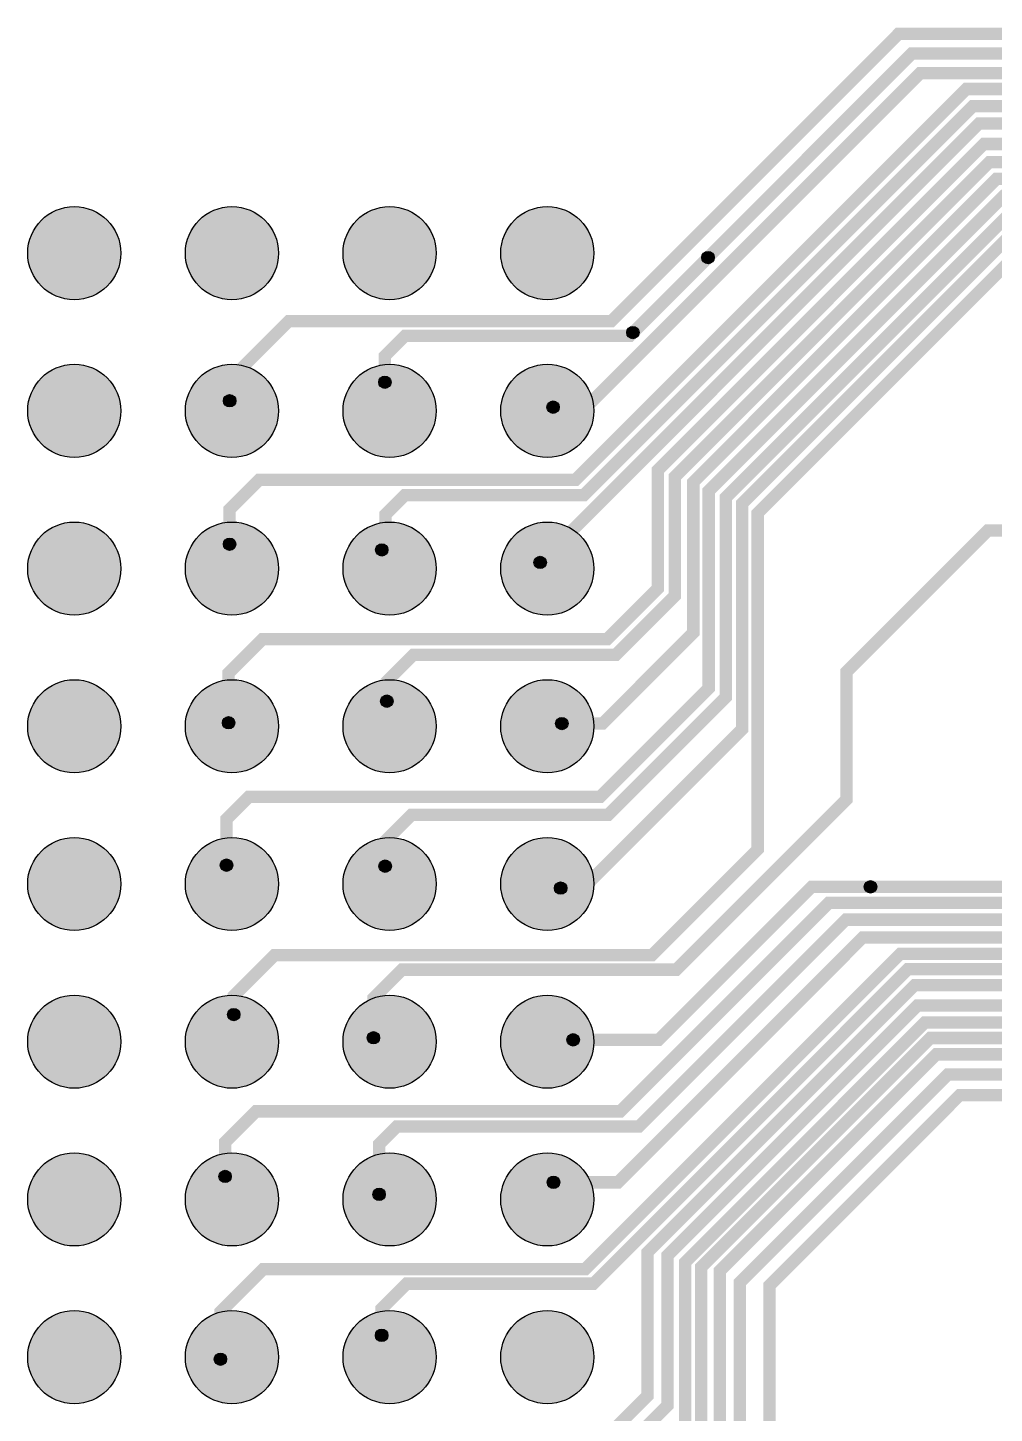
# Model space of a CAD drawing. Extents: x -57500 to 57500, y -57500 to 57500.
# Drawn here: x -33005 to -17434, y 13065 to 35381 of the extents above; entities that cross this region are included whole.
import ezdxf

# ---------------------------------------------------------------- set-up
doc = ezdxf.new("R2010")
doc.units = 0
doc.header["$MEASUREMENT"] = 0
doc.layers.get('0').update_dxf_attribs({"color": 160, "true_color": 0x003fff})
doc.layers.add('Metal1', color=160, linetype='Continuous', true_color=0x003fff)

msp = doc.modelspace()

# ---------------------------------------------------------------- hatches: boundary and pattern name
h = msp.add_hatch(color=5)
edge = h.paths.add_edge_path(flags=0)
edge.add_arc((-32255, 31750), 750, 0, 360)
h = msp.add_hatch(color=5)
edge = h.paths.add_edge_path(flags=0)
edge.add_arc((-29715, 31750), 750, 0, 360)
h = msp.add_hatch(color=5)
edge = h.paths.add_edge_path(flags=0)
edge.add_arc((-27175, 31750), 750, 0, 360)
h = msp.add_hatch(color=5)
edge = h.paths.add_edge_path(flags=0)
edge.add_arc((-24635, 31750), 750, 0, 360)
h = msp.add_hatch(color=5)
edge = h.paths.add_edge_path(flags=0)
edge.add_arc((-22045.55, 31678.8), 100, 0, 360)
h = msp.add_hatch(color=5)
edge = h.paths.add_edge_path(flags=0)
edge.add_arc((-23255.5, 30470.8), 100, 0, 360)
h = msp.add_hatch(color=5)
edge = h.paths.add_edge_path(flags=0)
edge.add_arc((-32255, 29210), 750, 0, 360)
h = msp.add_hatch(color=5)
edge = h.paths.add_edge_path(flags=0)
edge.add_arc((-29715, 29210), 750, 0, 360)
h = msp.add_hatch(color=5)
edge = h.paths.add_edge_path(flags=0)
edge.add_arc((-27175, 29210), 750, 0, 360)
h = msp.add_hatch(color=5)
edge = h.paths.add_edge_path(flags=0)
edge.add_arc((-24635, 29210), 750, 0, 360)
h = msp.add_hatch(color=5)
edge = h.paths.add_edge_path(flags=0)
edge.add_arc((-27251.25, 29670.7), 100, 0, 360)
h = msp.add_hatch(color=5)
edge = h.paths.add_edge_path(flags=0)
edge.add_arc((-29752.15, 29373.2), 100, 0, 360)
h = msp.add_hatch(color=5)
edge = h.paths.add_edge_path(flags=0)
edge.add_arc((-24540.9, 29269.5), 100, 0, 360)
h = msp.add_hatch(color=5)
edge = h.paths.add_edge_path(flags=0)
edge.add_arc((-32255, 26670), 750, 0, 360)
h = msp.add_hatch(color=5)
edge = h.paths.add_edge_path(flags=0)
edge.add_arc((-29715, 26670), 750, 0, 360)
h = msp.add_hatch(color=5)
edge = h.paths.add_edge_path(flags=0)
edge.add_arc((-27175, 26670), 750, 0, 360)
h = msp.add_hatch(color=5)
edge = h.paths.add_edge_path(flags=0)
edge.add_arc((-24635, 26670), 750, 0, 360)
h = msp.add_hatch(color=5)
edge = h.paths.add_edge_path(flags=0)
edge.add_arc((-29752.5, 27061.95), 100, 0, 360)
h = msp.add_hatch(color=5)
edge = h.paths.add_edge_path(flags=0)
edge.add_arc((-27300.95, 26970.9), 100, 0, 360)
h = msp.add_hatch(color=5)
edge = h.paths.add_edge_path(flags=0)
edge.add_arc((-24749.85, 26768.65), 100, 0, 360)
h = msp.add_hatch(color=5)
edge = h.paths.add_edge_path(flags=0)
edge.add_arc((-32255, 24130), 750, 0, 360)
h = msp.add_hatch(color=5)
edge = h.paths.add_edge_path(flags=0)
edge.add_arc((-29715, 24130), 750, 0, 360)
h = msp.add_hatch(color=5)
edge = h.paths.add_edge_path(flags=0)
edge.add_arc((-27175, 24130), 750, 0, 360)
h = msp.add_hatch(color=5)
edge = h.paths.add_edge_path(flags=0)
edge.add_arc((-24635, 24130), 750, 0, 360)
h = msp.add_hatch(color=5)
edge = h.paths.add_edge_path(flags=0)
edge.add_arc((-27220.15, 24535), 100, 0, 360)
h = msp.add_hatch(color=5)
edge = h.paths.add_edge_path(flags=0)
edge.add_arc((-29768.75, 24186.55), 100, 0, 360)
h = msp.add_hatch(color=5)
edge = h.paths.add_edge_path(flags=0)
edge.add_arc((-24401.1, 24174.1), 100, 0, 360)
h = msp.add_hatch(color=5)
edge = h.paths.add_edge_path(flags=0)
edge.add_arc((-32255, 21590), 750, 0, 360)
h = msp.add_hatch(color=5)
edge = h.paths.add_edge_path(flags=0)
edge.add_arc((-29715, 21590), 750, 0, 360)
h = msp.add_hatch(color=5)
edge = h.paths.add_edge_path(flags=0)
edge.add_arc((-27175, 21590), 750, 0, 360)
h = msp.add_hatch(color=5)
edge = h.paths.add_edge_path(flags=0)
edge.add_arc((-24635, 21590), 750, 0, 360)
h = msp.add_hatch(color=5)
edge = h.paths.add_edge_path(flags=0)
edge.add_arc((-29802.35, 21892.65), 100, 0, 360)
h = msp.add_hatch(color=5)
edge = h.paths.add_edge_path(flags=0)
edge.add_arc((-27247.15, 21877.25), 100, 0, 360)
h = msp.add_hatch(color=5)
edge = h.paths.add_edge_path(flags=0)
edge.add_arc((-24420.1, 21523.7), 100, 0, 360)
h = msp.add_hatch(color=5)
edge = h.paths.add_edge_path(flags=0)
edge.add_arc((-19428.8, 21544), 100, 0, 360)
h = msp.add_hatch(color=5)
edge = h.paths.add_edge_path(flags=0)
edge.add_arc((-19427.05, 21543.6), 100, 0, 360)
h = msp.add_hatch(color=5)
edge = h.paths.add_edge_path(flags=0)
edge.add_arc((-32255, 19050), 750, 0, 360)
h = msp.add_hatch(color=5)
edge = h.paths.add_edge_path(flags=0)
edge.add_arc((-29715, 19050), 750, 0, 360)
h = msp.add_hatch(color=5)
edge = h.paths.add_edge_path(flags=0)
edge.add_arc((-27175, 19050), 750, 0, 360)
h = msp.add_hatch(color=5)
edge = h.paths.add_edge_path(flags=0)
edge.add_arc((-24635, 19050), 750, 0, 360)
h = msp.add_hatch(color=5)
edge = h.paths.add_edge_path(flags=0)
edge.add_arc((-29686.25, 19486.6), 100, 0, 360)
h = msp.add_hatch(color=5)
edge = h.paths.add_edge_path(flags=0)
edge.add_arc((-27435.45, 19113.95), 100, 0, 360)
h = msp.add_hatch(color=5)
edge = h.paths.add_edge_path(flags=0)
edge.add_arc((-24218.05, 19079.7), 100, 0, 360)
h = msp.add_hatch(color=5)
edge = h.paths.add_edge_path(flags=0)
edge.add_arc((-32255, 16510), 750, 0, 360)
h = msp.add_hatch(color=5)
edge = h.paths.add_edge_path(flags=0)
edge.add_arc((-29715, 16510), 750, 0, 360)
h = msp.add_hatch(color=5)
edge = h.paths.add_edge_path(flags=0)
edge.add_arc((-27175, 16510), 750, 0, 360)
h = msp.add_hatch(color=5)
edge = h.paths.add_edge_path(flags=0)
edge.add_arc((-24635, 16510), 750, 0, 360)
h = msp.add_hatch(color=5)
edge = h.paths.add_edge_path(flags=0)
edge.add_arc((-29825.2, 16880), 100, 0, 360)
h = msp.add_hatch(color=5)
edge = h.paths.add_edge_path(flags=0)
edge.add_arc((-24535.05, 16785.1), 100, 0, 360)
h = msp.add_hatch(color=5)
edge = h.paths.add_edge_path(flags=0)
edge.add_arc((-27344.35, 16591.55), 100, 0, 360)
h = msp.add_hatch(color=5)
edge = h.paths.add_edge_path(flags=0)
edge.add_arc((-32255, 13970), 750, 0, 360)
h = msp.add_hatch(color=5)
edge = h.paths.add_edge_path(flags=0)
edge.add_arc((-29715, 13970), 750, 0, 360)
h = msp.add_hatch(color=5)
edge = h.paths.add_edge_path(flags=0)
edge.add_arc((-27175, 13970), 750, 0, 360)
h = msp.add_hatch(color=5)
edge = h.paths.add_edge_path(flags=0)
edge.add_arc((-24635, 13970), 750, 0, 360)
h = msp.add_hatch(color=5)
edge = h.paths.add_edge_path(flags=0)
edge.add_arc((-27302.8, 14320.9), 100, 0, 360)
h = msp.add_hatch(color=5)
edge = h.paths.add_edge_path(flags=0)
edge.add_arc((-29900.4, 13936.2), 100, 0, 360)

# ---------------------------------------------------------------- linework, layer by layer
at = {"layer": 'Metal1', "const_width": 200}
for points in [[(-29752.15, 29373.2), (-29752.15, 29703.05), (-28799.75, 30655.45), (-23601.95, 30655.45), (-18976.45, 35280.95), (-1771.15, 35280.95), (-230.6, 33740.4), (-230.6, 33521.85)], [(-23255.5, 30470.8), (-18761.7, 34964.6), (-1820, 34964.6), (-480.1, 33624.7), (-480.1, 33518.1)], [(-24540.9, 29269.5), (-24008.4, 29269.5), (-18627.8, 34650.1), (-1974.75, 34650.1), (-730.25, 33405.6), (-730.25, 33349.3)], [(-29752.5, 27061.95), (-29752.5, 27623.6), (-29275.65, 28100.45), (-24179.05, 28100.45), (-17885.7, 34393.8), (-2260.45, 34393.8), (-980.85, 33114.2), (-980.85, 32816.15)], [(-27300.95, 26970.9), (-27242.3, 27029.55), (-27242.3, 27538.2), (-26929.75, 27850.75), (-24047.35, 27850.75), (-17779.2, 34118.9), (-2580.55, 34118.9), (-1230.75, 32769.1), (-1230.75, 32233.95)], [(-24749.85, 26768.65), (-17681.55, 33836.95), (-2882.95, 33836.95), (-1480.15, 32434.15), (-1480.15, 32015.5)], [(-29768.75, 24186.55), (-29768.75, 24986.6), (-29221.05, 25534.3), (-23668.25, 25534.3), (-22854.2, 26348.35), (-22854.2, 28255.8), (-17601.35, 33508.65), (-3133.8, 33508.65), (-1729.7, 32104.55), (-1729.7, 31756.8)], [(-27220.15, 24535), (-27220.15, 24852.9), (-26790.95, 25282.1), (-23528.7, 25282.1), (-22580.25, 26230.55), (-22580.25, 28148.6), (-17513.2, 33215.65), (-3387.35, 33215.65), (-1980.25, 31808.55), (-1980.25, 31516.15)], [(-24401.1, 24174.1), (-23744.15, 24174.1), (-22281.7, 25636.55), (-22281.7, 28062.65), (-17396.5, 32947.85), (-3620.15, 32947.85), (-2229.95, 31557.65), (-2229.95, 31405.3)], [(-29802.35, 21892.65), (-29802.35, 22634.45), (-29442.15, 22994.65), (-23783.2, 22994.65), (-22034.65, 24743.2), (-22034.65, 27919.2), (-17281.9, 32671.95), (-3913.45, 32671.95), (-2480.2, 31238.7), (-2480.2, 31106.85)], [(-27247.15, 21877.25), (-27247.15, 22279.95), (-26823.3, 22703.8), (-23654.8, 22703.8), (-21757.85, 24600.75), (-21757.85, 27814.35), (-17142.8, 32429.4), (-4619.65, 32429.4), (-4018.2, 31827.95), (-4018.2, 31810.75)], [(-24420.1, 21523.7), (-24054.45, 21523.7), (-21495.25, 24082.9), (-21495.25, 27717.75), (-17044.45, 32168.55), (-6282, 32168.55), (-6033.5, 31920.05), (-6033.5, 31681.5)], [(-29686.25, 19486.6), (-29686.25, 19788.55), (-29029.2, 20445.6), (-22946.45, 20445.6), (-21245.55, 22146.5), (-21245.55, 27561.65), (-16906.05, 31901.15), (-13202.35, 31901.15), (-13133.45, 31832.25), (-13133.45, 31800.15)], [(-22045.55, 31678.8), (-23306.6, 30417.75), (-26928.15, 30417.75), (-27251.25, 30094.65), (-27251.25, 29670.7)], [(-27435.45, 19113.95), (-27435.45, 19749.75), (-26974.5, 20210.7), (-22555.45, 20210.7), (-19816.05, 22950.1), (-19816.05, 25005.95), (-17537.65, 27284.35), (-16896.55, 27284.35)], [(-29825.2, 16880), (-29825.2, 17431.05), (-29327.05, 17929.2), (-23456.05, 17929.2), (-20096.7, 21288.55), (-11258.45, 21288.55), (-9647.65, 22899.35), (-9647.65, 25154.1), (-8300.6, 26501.15), (-8300.6, 26590.6)], [(-27344.35, 16591.55), (-27344.35, 17396.95), (-27058.2, 17683.1), (-23158.3, 17683.1), (-19825.4, 21016), (-11135.45, 21016), (-9392.15, 22759.3), (-9392.15, 24783.8), (-7530.65, 26645.3)], [(-19428.8, 21544), (-11435.8, 21544), (-9957.4, 23022.4), (-9957.4, 26380.3)], [(-24535.05, 16785.1), (-23496.5, 16785.1), (-19554.2, 20727.4), (-11012.6, 20727.4), (-9147.45, 22592.55), (-9147.45, 24393.05), (-7413.7, 26126.8), (-7331.55, 26126.8)], [(-29900.4, 13936.2), (-29900.4, 14699.2), (-29211.55, 15388.05), (-24024.1, 15388.05), (-18947.9, 20464.25), (-10824.9, 20464.25), (-8800.75, 22488.4), (-8800.75, 23346.8), (-8111.9, 24035.65), (-7535.7, 24035.65)], [(-27302.8, 14320.9), (-27302.8, 14750.1), (-26900.1, 15152.8), (-23890.4, 15152.8), (-18824.8, 20218.4), (-10691.25, 20218.4), (-8789, 22120.65), (-7525.1, 22120.65)], [(-24218.05, 19079.7), (-22840.4, 19079.7), (-20376.5, 21543.6), (-19427.05, 21543.6)], [(-29719.05, 11735.1), (-29719.05, 12180.15), (-29104.4, 12794.8), (-23572.5, 12794.8), (-23021.4, 13345.9), (-23021.4, 15656.2), (-18718.85, 19958.75), (-10389.2, 19958.75), (-10134.85, 20213.1), (-7519.8, 20213.1)], [(-27298.15, 11367.45), (-27298.15, 12024.5), (-26784.2, 12538.45), (-23350.65, 12538.45), (-22698.9, 13190.2), (-22698.9, 15606.45), (-18671.85, 19633.5), (-9610.95, 19633.5), (-8148.5, 18171.05), (-7519.8, 18171.05)], [(-29703.9, 9017.3), (-29703.9, 9822.75), (-29179.35, 10347.3), (-23414.2, 10347.3), (-22412.7, 11348.8), (-22412.7, 15497.75), (-18552.55, 19357.9), (-9730.3, 19357.9), (-8111.25, 17738.85), (-7697.95, 17738.85), (-7423.35, 17464.25)], [(-27244.6, 9206), (-27244.6, 9502.75), (-26645.85, 10101.5), (-23021.45, 10101.5), (-22157.7, 10965.25), (-22157.7, 15416.25), (-18464.45, 19109.5), (-9875.05, 19109.5), (-8606.05, 17840.5), (-8606.05, 17681.25)], [(-24227.7, 8910.7), (-23236.85, 8910.7), (-21853.85, 10293.7), (-21853.85, 15359.35), (-18367.25, 18845.95), (-10758.15, 18845.95), (-9698.4, 17786.2), (-9698.4, 14151.25), (-9634.8, 14087.65), (-9570.5, 14087.65)], [(-29692.5, 6640.9), (-29692.5, 7446.25), (-29326.85, 7811.9), (-23349.8, 7811.9), (-21532.3, 9629.4), (-21532.3, 15172), (-18183.5, 18520.8), (-11189.05, 18520.8), (-9980.95, 17312.7), (-9980.95, 14006.25), (-9920.15, 13945.45), (-9920.15, 12310.65), (-9708.15, 12098.65), (-9617.7, 12098.65)], [(-27189.65, 6435.9), (-27189.65, 7082.35), (-26744.55, 7527.45), (-22823.45, 7527.45), (-21053.65, 9297.25), (-21053.65, 15125.95), (-17990.95, 18188.65), (-11441.6, 18188.65), (-10360.65, 17107.7), (-10360.65, 13822.45), (-10249.35, 13711.15), (-10249.35, 10530.75), (-9789.5, 10070.9), (-9732.8, 10070.9)]]:
    msp.add_lwpolyline(points, dxfattribs=at)
at = {"layer": 'Metal1'}
for centre, radius in [((-32255, 31750), 750), ((-29715, 31750), 750), ((-27175, 31750), 750), ((-24635, 31750), 750), ((-22045.55, 31678.8), 100), ((-23255.5, 30470.8), 100), ((-32255, 29210), 750), ((-29715, 29210), 750), ((-27175, 29210), 750), ((-24635, 29210), 750), ((-27251.25, 29670.7), 100), ((-29752.15, 29373.2), 100), ((-24540.9, 29269.5), 100), ((-32255, 26670), 750), ((-29715, 26670), 750), ((-27175, 26670), 750), ((-24635, 26670), 750), ((-29752.5, 27061.95), 100), ((-27300.95, 26970.9), 100), ((-24749.85, 26768.65), 100), ((-32255, 24130), 750), ((-29715, 24130), 750), ((-27175, 24130), 750), ((-24635, 24130), 750), ((-27220.15, 24535), 100), ((-29768.75, 24186.55), 100), ((-24401.1, 24174.1), 100), ((-32255, 21590), 750), ((-29715, 21590), 750), ((-27175, 21590), 750), ((-24635, 21590), 750), ((-29802.35, 21892.65), 100), ((-27247.15, 21877.25), 100), ((-24420.1, 21523.7), 100), ((-19428.8, 21544), 100), ((-19427.05, 21543.6), 100), ((-32255, 19050), 750), ((-29715, 19050), 750), ((-27175, 19050), 750), ((-24635, 19050), 750), ((-29686.25, 19486.6), 100), ((-27435.45, 19113.95), 100), ((-24218.05, 19079.7), 100), ((-32255, 16510), 750), ((-29715, 16510), 750), ((-27175, 16510), 750), ((-24635, 16510), 750), ((-29825.2, 16880), 100), ((-24535.05, 16785.1), 100), ((-27344.35, 16591.55), 100), ((-32255, 13970), 750), ((-29715, 13970), 750), ((-27175, 13970), 750), ((-24635, 13970), 750), ((-27302.8, 14320.9), 100), ((-29900.4, 13936.2), 100)]:
    msp.add_circle(centre, radius, dxfattribs=at)

doc.saveas('drawing.dxf')
